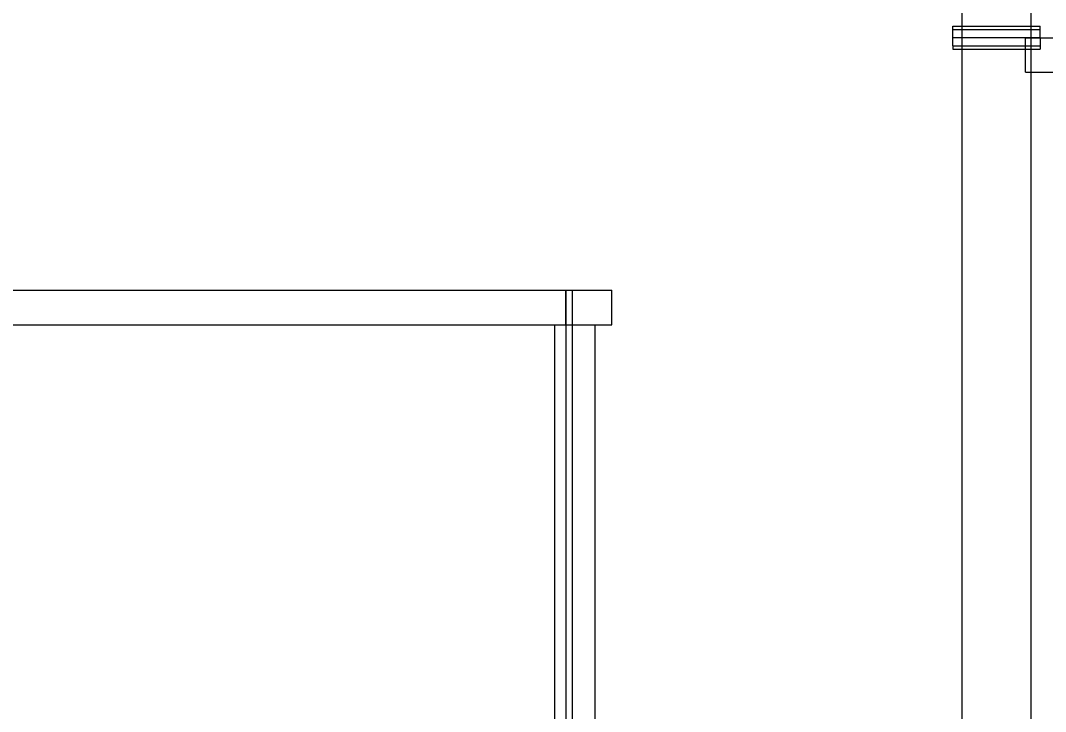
# Model space of a CAD drawing. Header units: millimetres. Extents: x -1970 to 59977, y -50268 to 6837.
# Drawn here: x 1250 to 2142, y -32067 to -31465 of the extents above; entities that cross this region are included whole.
import ezdxf

# ---------------------------------------------------------------- set-up
doc = ezdxf.new("R2010")
doc.units = ezdxf.units.MM
for name, color, linetype, lineweight in [('COTAS_P', 1, 'Continuous', 0), ('frontal_dosificador', 7, 'Continuous', 0), ('frontal_tolva', 7, 'Continuous', 0)]:
    doc.layers.add(name, color=color, linetype=linetype, lineweight=lineweight)
doc.dimstyles.new('R19_100', dxfattribs={"dimtxt": 250, "dimasz": 150, "dimexe": 150, "dimexo": 80, "dimgap": 100, "dimtad": 1, "dimtih": 1, "dimtoh": 1, "dimdsep": 46, "dimcen": 0.09, "dimadec": 0, "dimazin": 0, "dimtfac": 1, "dimtdec": 4, "dimtofl": 0, "dimtmove": 0, "dimatfit": 3, "dimfxl": 1, "dimtolj": 1, "dimtzin": 0, "dimarcsym": 0})

# ---------------------------------------------------------------- blocks, each defined once
blk = doc.blocks.new('*D40')
at = {"layer": 'COTAS_P', "color": 0, "lineweight": -2, "transparency": 16777216}
for p, q in [((2130, -31400), (2900, -31400)), ((2750, -33850), (2750, -31550)), ((2130, -34000), (2900, -34000))]:
    blk.add_line(p, q, dxfattribs=at)
at = {"layer": 'COTAS_P', "color": 0, "transparency": 16777216}
for points in [[(2725, -31550), (2775, -31550), (2750, -31400)], [(2725, -33850), (2775, -33850), (2750, -34000)]]:
    blk.add_solid(points, dxfattribs=at)
at = {"layer": 'Defpoints', "color": 0, "transparency": 16777216}
for p in [(2050, -31400), (2750, -31400), (2050, -34000)]:
    blk.add_point(p, dxfattribs=at)

msp = doc.modelspace()

# ---------------------------------------------------------------- linework, layer by layer
at = {"layer": 'frontal_dosificador'}
for p, q in [((2070, -33980), (2070, -31440)), ((2130, -33980), (2130, -31440)), ((2062, -31472.929), (2062, -31470)), ((2062, -31470), (2138, -31470)), ((2062, -31480), (2062, -31472.929)), ((2062, -31472.929), (2138, -31472.929)), ((2138, -31472.929), (2138, -31470)), ((2138, -31480), (2138, -31472.929)), ((2062, -31487.071), (2062, -31480)), ((2138, -31480), (2062, -31480)), ((2062, -31487.071), (2062, -31490)), ((2062, -31487.071), (2138, -31487.071)), ((2125, -31480), (2150, -31480)), ((2125, -31510), (2125, -31480)), ((2138, -31480), (2138, -31487.071)), ((2138, -31487.071), (2138, -31490)), ((2062, -31490), (2138, -31490)), ((2125, -31510), (2150, -31510))]:
    msp.add_line(p, q, dxfattribs=at)
at = {"layer": 'frontal_tolva'}
for p, q in [((-1725, -31700), (1725, -31700)), ((1725, -31700), (1725, -32700)), ((1725, -31730), (1725, -31700)), ((1725, -31700), (1731, -31700)), ((1725, -31700), (1765, -31700)), ((1731, -32700), (1731, -31700)), ((1765, -31730), (1765, -31700)), ((-1725, -31730), (1725, -31730)), ((1715.5, -32700), (1715.5, -31730)), ((1715.5, -31730), (1750.5, -31730)), ((1725, -31730), (1765, -31730)), ((1750.5, -32700), (1750.5, -31730))]:
    msp.add_line(p, q, dxfattribs=at)

# ---------------------------------------------------------------- dimensions: what is measured, and where the dimension line sits
at = {"layer": 'COTAS_P'}
dim = msp.add_aligned_dim(p1=(2050, -34000), p2=(2050, -31400), distance=-700, text='<> P', dimstyle='R19_100', dxfattribs=at)
dim.commit()
dim.dimension.update_dxf_attribs({"geometry": '*D40', "text_midpoint": (2750, -32700)})

doc.saveas('drawing.dxf')
